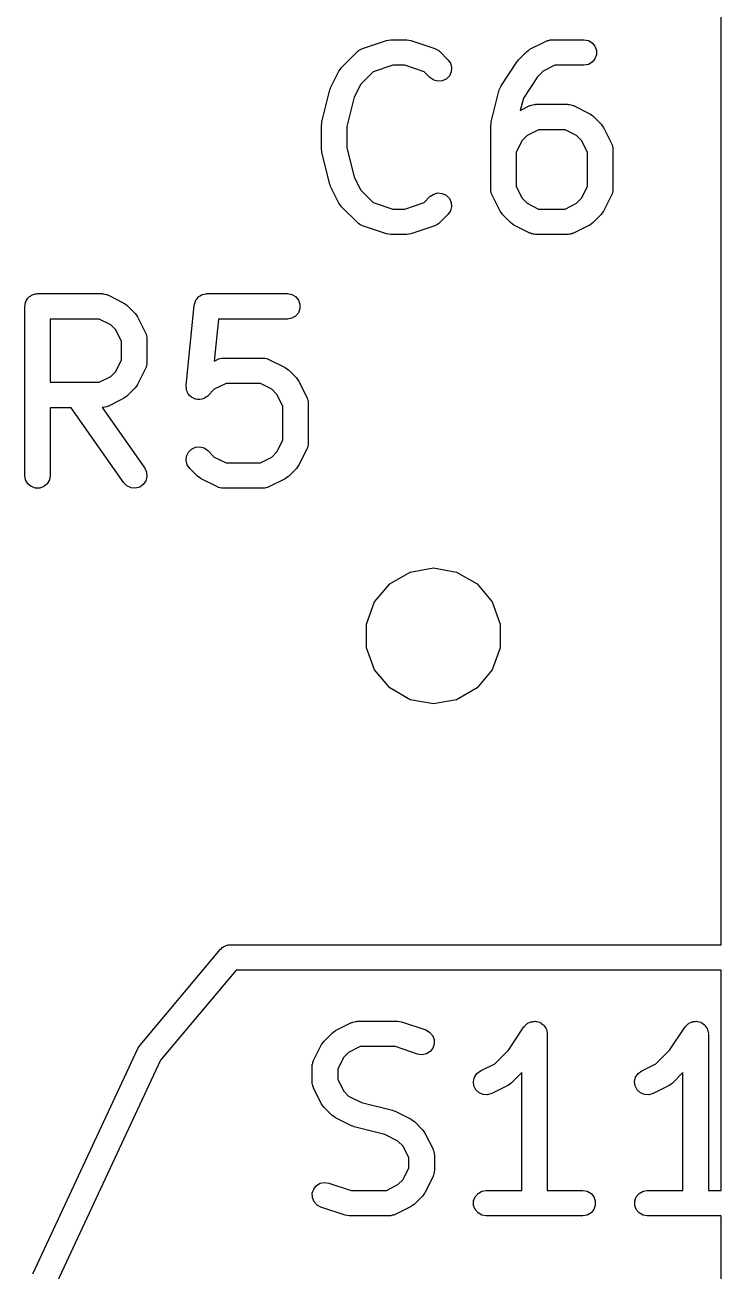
# Model space of a CAD drawing. Extents: x 173.7 to 226.3, y -126 to -74.1.
# Drawn here: x 207.79 to 211.9, y -98.85 to -91.49 of the extents above; entities that cross this region are included whole.
import ezdxf

# ---------------------------------------------------------------- set-up
doc = ezdxf.new("R2010")
doc.units = 0
doc.header["$MEASUREMENT"] = 0
doc.layers.add('BLACK', color=7, linetype='CONTINUOUS')

msp = doc.modelspace()

# ---------------------------------------------------------------- linework, layer by layer
at = {"layer": 'Black'}
for p, q in [((211.9, -96.925), (211.9, -91.2635)), ((209.781, -91.6288), (209.924, -91.5812)), ((209.924, -91.5812), (209.936, -91.5795)), ((209.936, -91.5795), (209.948, -91.5774)), ((209.948, -91.5774), (210.043, -91.5774)), ((210.043, -91.5774), (210.055, -91.5795)), ((210.055, -91.5795), (210.067, -91.5812)), ((210.067, -91.5812), (210.209, -91.6288)), ((210.771, -91.6329), (210.866, -91.5853)), ((210.866, -91.5853), (210.871, -91.5841)), ((210.871, -91.5841), (210.874, -91.5819)), ((210.874, -91.5819), (210.883, -91.5804)), ((210.883, -91.5804), (210.891, -91.5779)), ((210.891, -91.5779), (210.896, -91.5781)), ((210.896, -91.5781), (210.9, -91.5774)), ((210.9, -91.5774), (211.09, -91.5774)), ((211.09, -91.5774), (211.116, -91.5819)), ((211.116, -91.5819), (211.139, -91.5949)), ((211.139, -91.5949), (211.155, -91.6149)), ((211.155, -91.6149), (211.164, -91.6394)), ((209.656, -91.7422), (209.752, -91.647)), ((209.752, -91.647), (209.755, -91.6445)), ((209.755, -91.6445), (209.758, -91.6413)), ((209.758, -91.6413), (209.766, -91.6371)), ((209.766, -91.6371), (209.773, -91.632)), ((209.773, -91.632), (209.777, -91.6309)), ((209.777, -91.6309), (209.781, -91.6288)), ((210.209, -91.6288), (210.213, -91.6309)), ((210.213, -91.6309), (210.217, -91.632)), ((210.217, -91.632), (210.225, -91.6371)), ((210.225, -91.6371), (210.232, -91.6413)), ((210.232, -91.6413), (210.235, -91.6445)), ((210.235, -91.6445), (210.239, -91.647)), ((210.239, -91.647), (210.286, -91.6946)), ((210.704, -91.6946), (210.752, -91.647)), ((210.752, -91.647), (210.762, -91.6401)), ((210.762, -91.6401), (210.771, -91.6329)), ((211.164, -91.6654), (211.155, -91.6899)), ((211.164, -91.6394), (211.164, -91.6654)), ((209.595, -91.8569), (209.642, -91.7617)), ((209.642, -91.7617), (209.65, -91.752)), ((209.65, -91.752), (209.656, -91.7422)), ((209.96, -91.7274), (209.845, -91.7656)), ((210.031, -91.7274), (209.96, -91.7274)), ((210.145, -91.7656), (210.031, -91.7274)), ((210.286, -91.6946), (210.301, -91.7159)), ((210.301, -91.7159), (210.308, -91.7411)), ((210.308, -91.7411), (210.306, -91.767)), ((210.6, -91.8489), (210.695, -91.706)), ((210.695, -91.706), (210.7, -91.7007)), ((210.7, -91.7007), (210.704, -91.6946)), ((210.849, -91.7616), (210.815, -91.7954)), ((210.918, -91.7274), (210.849, -91.7616)), ((211.09, -91.7274), (210.918, -91.7274)), ((211.116, -91.7229), (211.09, -91.7274)), ((211.139, -91.7098), (211.116, -91.7229)), ((211.155, -91.6899), (211.139, -91.7098)), ((209.845, -91.7656), (209.771, -91.8397)), ((210.18, -91.8007), (210.145, -91.7656)), ((210.202, -91.8156), (210.18, -91.8007)), ((210.227, -91.8223), (210.202, -91.8156)), ((210.253, -91.8201), (210.227, -91.8223)), ((210.276, -91.8091), (210.253, -91.8201)), ((210.295, -91.7906), (210.276, -91.8091)), ((210.306, -91.767), (210.295, -91.7906)), ((210.815, -91.7954), (210.732, -91.9213)), ((209.542, -92.0628), (209.589, -91.8723)), ((209.589, -91.8723), (209.592, -91.8648)), ((209.592, -91.8648), (209.595, -91.8569)), ((209.771, -91.8397), (209.733, -91.9167)), ((210.542, -92.0628), (210.589, -91.8723)), ((210.589, -91.8723), (210.594, -91.8607)), ((210.594, -91.8607), (210.6, -91.8489)), ((209.733, -91.9167), (209.689, -92.0902)), ((210.732, -91.9213), (210.713, -91.9954)), ((210.713, -91.9954), (210.771, -91.9663)), ((210.771, -91.9663), (210.775, -91.965)), ((210.775, -91.965), (210.779, -91.9629)), ((210.779, -91.9629), (210.788, -91.9613)), ((210.788, -91.9613), (210.796, -91.9588)), ((210.796, -91.9588), (210.801, -91.9591)), ((210.801, -91.9591), (210.805, -91.9583)), ((210.805, -91.9583), (210.995, -91.9583)), ((210.995, -91.9583), (210.999, -91.9591)), ((210.999, -91.9591), (211.004, -91.9588)), ((211.004, -91.9588), (211.012, -91.9613)), ((211.012, -91.9613), (211.021, -91.9629)), ((211.021, -91.9629), (211.025, -91.965)), ((211.025, -91.965), (211.029, -91.9663)), ((211.029, -91.9663), (211.124, -92.0139)), ((211.124, -92.0139), (211.134, -92.021)), ((211.134, -92.021), (211.144, -92.0279)), ((211.144, -92.0279), (211.191, -92.0755)), ((209.539, -92.081), (209.541, -92.0719)), ((209.539, -92.2238), (209.539, -92.081)), ((209.541, -92.0719), (209.542, -92.0628)), ((209.689, -92.0902), (209.689, -92.2146)), ((210.539, -92.081), (210.541, -92.0719)), ((210.539, -92.4619), (210.539, -92.081)), ((210.541, -92.0719), (210.542, -92.0628)), ((210.822, -92.1083), (210.754, -92.1426)), ((210.978, -92.1083), (210.822, -92.1083)), ((211.046, -92.1426), (210.978, -92.1083)), ((211.191, -92.0755), (211.198, -92.0854)), ((211.198, -92.0854), (211.205, -92.095)), ((211.205, -92.095), (211.253, -92.1903)), ((210.724, -92.173), (210.689, -92.2415)), ((210.754, -92.1426), (210.724, -92.173)), ((211.076, -92.173), (211.046, -92.1426)), ((211.111, -92.2415), (211.076, -92.173)), ((211.253, -92.1903), (211.254, -92.1944)), ((211.254, -92.1944), (211.256, -92.1982)), ((211.256, -92.1982), (211.258, -92.2068)), ((209.541, -92.2328), (209.539, -92.2238)), ((209.542, -92.242), (209.541, -92.2328)), ((209.589, -92.4325), (209.542, -92.242)), ((209.689, -92.2146), (209.733, -92.3881)), ((210.689, -92.2415), (210.689, -92.4442)), ((211.111, -92.4442), (211.111, -92.2415)), ((211.258, -92.2068), (211.26, -92.2152)), ((211.26, -92.2152), (211.26, -92.2195)), ((211.26, -92.2195), (211.261, -92.2238)), ((211.261, -92.2238), (211.261, -92.4619)), ((209.733, -92.3881), (209.771, -92.4651)), ((209.592, -92.44), (209.589, -92.4325)), ((209.595, -92.4478), (209.592, -92.44)), ((209.642, -92.5431), (209.595, -92.4478)), ((209.771, -92.4651), (209.845, -92.5392)), ((210.18, -92.5041), (210.202, -92.4892)), ((210.202, -92.4892), (210.227, -92.4824)), ((210.227, -92.4824), (210.253, -92.4847)), ((210.253, -92.4847), (210.276, -92.4957)), ((210.276, -92.4957), (210.295, -92.5141)), ((210.54, -92.4662), (210.539, -92.4619)), ((210.54, -92.4705), (210.54, -92.4662)), ((210.542, -92.4789), (210.54, -92.4705)), ((210.544, -92.4876), (210.542, -92.4789)), ((210.546, -92.4913), (210.544, -92.4876)), ((210.547, -92.4954), (210.546, -92.4913)), ((210.595, -92.5907), (210.547, -92.4954)), ((210.689, -92.4442), (210.724, -92.5127)), ((211.076, -92.5127), (211.111, -92.4442)), ((211.253, -92.4954), (211.205, -92.5907)), ((211.254, -92.4913), (211.253, -92.4954)), ((211.256, -92.4876), (211.254, -92.4913)), ((211.258, -92.4789), (211.256, -92.4876)), ((211.26, -92.4705), (211.258, -92.4789)), ((211.261, -92.4619), (211.26, -92.4662)), ((211.26, -92.4662), (211.26, -92.4705)), ((209.65, -92.5527), (209.642, -92.5431)), ((209.656, -92.5626), (209.65, -92.5527)), ((209.752, -92.6578), (209.656, -92.5626)), ((209.845, -92.5392), (209.96, -92.5774)), ((210.031, -92.5774), (210.145, -92.5392)), ((210.145, -92.5392), (210.18, -92.5041)), ((210.295, -92.5141), (210.306, -92.5377)), ((210.308, -92.5637), (210.301, -92.5888)), ((210.306, -92.5377), (210.308, -92.5637)), ((210.724, -92.5127), (210.754, -92.5431)), ((210.754, -92.5431), (210.822, -92.5774)), ((210.978, -92.5774), (211.046, -92.5431)), ((211.046, -92.5431), (211.076, -92.5127)), ((209.96, -92.5774), (210.031, -92.5774)), ((210.286, -92.6102), (210.239, -92.6578)), ((210.301, -92.5888), (210.286, -92.6102)), ((210.602, -92.6003), (210.595, -92.5907)), ((210.609, -92.6102), (210.602, -92.6003)), ((210.656, -92.6578), (210.609, -92.6102)), ((210.822, -92.5774), (210.978, -92.5774)), ((211.191, -92.6102), (211.144, -92.6578)), ((211.198, -92.6003), (211.191, -92.6102)), ((211.205, -92.5907), (211.198, -92.6003)), ((209.755, -92.6603), (209.752, -92.6578)), ((209.758, -92.6635), (209.755, -92.6603)), ((209.766, -92.6677), (209.758, -92.6635)), ((209.773, -92.6727), (209.766, -92.6677)), ((209.777, -92.6739), (209.773, -92.6727)), ((209.781, -92.6759), (209.777, -92.6739)), ((209.924, -92.7235), (209.781, -92.6759)), ((210.209, -92.6759), (210.067, -92.7235)), ((210.213, -92.6739), (210.209, -92.6759)), ((210.217, -92.6727), (210.213, -92.6739)), ((210.225, -92.6677), (210.217, -92.6727)), ((210.232, -92.6635), (210.225, -92.6677)), ((210.235, -92.6603), (210.232, -92.6635)), ((210.239, -92.6578), (210.235, -92.6603)), ((210.666, -92.6647), (210.656, -92.6578)), ((210.676, -92.6718), (210.666, -92.6647)), ((210.771, -92.7195), (210.676, -92.6718)), ((210.775, -92.7207), (210.771, -92.7195)), ((210.779, -92.7229), (210.775, -92.7207)), ((211.025, -92.7207), (211.021, -92.7229)), ((211.029, -92.7195), (211.025, -92.7207)), ((211.111, -92.6785), (211.029, -92.7195)), ((211.124, -92.6718), (211.111, -92.6785)), ((211.134, -92.6647), (211.124, -92.6718)), ((211.144, -92.6578), (211.134, -92.6647)), ((209.936, -92.7253), (209.924, -92.7235)), ((209.948, -92.7274), (209.936, -92.7253)), ((210.043, -92.7274), (209.948, -92.7274)), ((210.055, -92.7253), (210.043, -92.7274)), ((210.067, -92.7235), (210.055, -92.7253)), ((210.788, -92.7244), (210.779, -92.7229)), ((210.796, -92.7269), (210.788, -92.7244)), ((210.801, -92.7266), (210.796, -92.7269)), ((210.805, -92.7274), (210.801, -92.7266)), ((210.995, -92.7274), (210.805, -92.7274)), ((210.999, -92.7266), (210.995, -92.7274)), ((211.004, -92.7269), (210.999, -92.7266)), ((211.012, -92.7244), (211.004, -92.7269)), ((211.021, -92.7229), (211.012, -92.7244)), ((207.819, -93.0916), (207.824, -93.0874)), ((207.824, -93.0874), (207.831, -93.0852)), ((207.831, -93.0852), (207.836, -93.0819)), ((207.836, -93.0819), (207.843, -93.0808)), ((207.843, -93.0808), (207.849, -93.0785)), ((207.849, -93.0785), (207.855, -93.0785)), ((207.855, -93.0785), (207.862, -93.0774)), ((207.862, -93.0774), (208.243, -93.0774)), ((208.243, -93.0774), (208.247, -93.0781)), ((208.247, -93.0781), (208.251, -93.0779)), ((208.251, -93.0779), (208.26, -93.0804)), ((208.26, -93.0804), (208.269, -93.0819)), ((208.269, -93.0819), (208.272, -93.0841)), ((208.272, -93.0841), (208.276, -93.0853)), ((208.276, -93.0853), (208.372, -93.1329)), ((208.823, -93.0898), (208.831, -93.084)), ((208.831, -93.084), (208.834, -93.0833)), ((208.834, -93.0833), (208.836, -93.0819)), ((208.836, -93.0819), (208.846, -93.0801)), ((208.846, -93.0801), (208.856, -93.0776)), ((208.856, -93.0776), (208.859, -93.0779)), ((208.859, -93.0779), (208.862, -93.0774)), ((208.862, -93.0774), (209.338, -93.0774)), ((209.338, -93.0774), (209.364, -93.0819)), ((209.364, -93.0819), (209.386, -93.0949)), ((207.787, -93.1524), (207.788, -93.1459)), ((207.787, -94.1524), (207.787, -93.1524)), ((207.788, -93.1394), (207.79, -93.1332)), ((207.788, -93.1459), (207.788, -93.1394)), ((207.79, -93.1332), (207.791, -93.1267)), ((207.791, -93.1267), (207.795, -93.121)), ((207.795, -93.121), (207.797, -93.1149)), ((207.797, -93.1149), (207.801, -93.1099)), ((207.801, -93.1099), (207.804, -93.1042)), ((207.804, -93.1042), (207.809, -93.1)), ((207.809, -93.1), (207.814, -93.0949)), ((207.814, -93.0949), (207.819, -93.0916)), ((208.372, -93.1329), (208.381, -93.1401)), ((208.381, -93.1401), (208.391, -93.147)), ((208.391, -93.147), (208.439, -93.1946)), ((208.74, -93.6211), (208.787, -93.1449)), ((208.787, -93.1449), (208.788, -93.1422)), ((208.788, -93.1394), (208.792, -93.1297)), ((208.788, -93.1422), (208.788, -93.1394)), ((208.792, -93.1297), (208.794, -93.1198)), ((208.794, -93.1198), (208.796, -93.1175)), ((208.796, -93.1175), (208.797, -93.1149)), ((208.797, -93.1149), (208.804, -93.107)), ((208.804, -93.107), (208.81, -93.0987)), ((208.81, -93.0987), (208.812, -93.0971)), ((208.812, -93.0971), (208.814, -93.0949)), ((208.814, -93.0949), (208.823, -93.0898)), ((209.386, -93.0949), (209.403, -93.1149)), ((209.403, -93.1149), (209.412, -93.1394)), ((209.412, -93.1394), (209.412, -93.1654)), ((208.225, -93.2274), (207.937, -93.2274)), ((207.937, -93.2274), (207.937, -93.6012)), ((208.294, -93.2616), (208.225, -93.2274)), ((208.439, -93.1946), (208.446, -93.2044)), ((208.446, -93.2044), (208.453, -93.2141)), ((208.453, -93.2141), (208.5, -93.3093)), ((208.93, -93.2274), (208.905, -93.4756)), ((209.338, -93.2274), (208.93, -93.2274)), ((209.364, -93.2229), (209.338, -93.2274)), ((209.386, -93.2098), (209.364, -93.2229)), ((209.403, -93.1899), (209.386, -93.2098)), ((209.412, -93.1654), (209.403, -93.1899)), ((208.324, -93.292), (208.294, -93.2616)), ((208.358, -93.3606), (208.324, -93.292)), ((208.5, -93.3093), (208.502, -93.3135)), ((208.358, -93.468), (208.358, -93.3606)), ((208.502, -93.3135), (208.504, -93.3172)), ((208.504, -93.3172), (208.505, -93.3259)), ((208.505, -93.3259), (208.508, -93.3343)), ((208.508, -93.3343), (208.508, -93.3386)), ((208.508, -93.3386), (208.508, -93.3429)), ((208.508, -93.3429), (208.508, -93.4857)), ((208.324, -93.5365), (208.358, -93.468)), ((208.5, -93.5193), (208.453, -93.6145)), ((208.502, -93.5151), (208.5, -93.5193)), ((208.504, -93.5114), (208.502, -93.5151)), ((208.505, -93.5027), (208.504, -93.5114)), ((208.508, -93.4943), (208.505, -93.5027)), ((208.508, -93.4857), (208.508, -93.49)), ((208.508, -93.49), (208.508, -93.4943)), ((208.905, -93.4756), (208.924, -93.4663)), ((208.924, -93.4663), (208.928, -93.465)), ((208.928, -93.465), (208.931, -93.4629)), ((208.931, -93.4629), (208.94, -93.4613)), ((208.94, -93.4613), (208.949, -93.4588)), ((208.949, -93.4588), (208.953, -93.4591)), ((208.953, -93.4591), (208.957, -93.4583)), ((208.957, -93.4583), (209.195, -93.4583)), ((209.195, -93.4583), (209.199, -93.4591)), ((209.199, -93.4591), (209.204, -93.4588)), ((209.204, -93.4588), (209.212, -93.4613)), ((209.212, -93.4613), (209.221, -93.4629)), ((209.221, -93.4629), (209.225, -93.465)), ((209.225, -93.465), (209.229, -93.4663)), ((209.229, -93.4663), (209.324, -93.5139)), ((209.324, -93.5139), (209.334, -93.521)), ((209.334, -93.521), (209.344, -93.5279)), ((209.344, -93.5279), (209.391, -93.5755)), ((207.937, -93.6012), (208.225, -93.6012)), ((208.225, -93.6012), (208.294, -93.5669)), ((208.294, -93.5669), (208.324, -93.5365)), ((209.391, -93.5755), (209.398, -93.5854)), ((209.398, -93.5854), (209.405, -93.595)), ((209.405, -93.595), (209.453, -93.6903)), ((208.439, -93.634), (208.391, -93.6816)), ((208.446, -93.6242), (208.439, -93.634)), ((208.453, -93.6145), (208.446, -93.6242)), ((208.74, -93.6216), (208.74, -93.6211)), ((208.74, -93.622), (208.74, -93.6216)), ((208.741, -93.6345), (208.74, -93.622)), ((208.742, -93.6471), (208.741, -93.6345)), ((208.742, -93.6475), (208.742, -93.6471)), ((208.742, -93.648), (208.742, -93.6475)), ((208.747, -93.6594), (208.742, -93.648)), ((208.752, -93.6708), (208.747, -93.6594)), ((208.753, -93.6712), (208.752, -93.6708)), ((208.753, -93.6716), (208.753, -93.6712)), ((208.762, -93.6805), (208.753, -93.6716)), ((208.906, -93.6426), (208.867, -93.6816)), ((208.975, -93.6083), (208.906, -93.6426)), ((209.178, -93.6083), (208.975, -93.6083)), ((209.246, -93.6426), (209.178, -93.6083)), ((209.276, -93.673), (209.246, -93.6426)), ((209.311, -93.7415), (209.276, -93.673)), ((208.061, -93.7512), (207.937, -93.7512)), ((207.937, -93.7512), (207.937, -94.1524)), ((208.372, -94.1954), (208.061, -93.7512)), ((208.247, -93.7504), (208.244, -93.751)), ((208.244, -93.751), (208.495, -94.1094)), ((208.251, -93.7507), (208.247, -93.7504)), ((208.26, -93.7482), (208.251, -93.7507)), ((208.269, -93.7467), (208.26, -93.7482)), ((208.272, -93.7445), (208.269, -93.7467)), ((208.276, -93.7433), (208.272, -93.7445)), ((208.358, -93.7023), (208.276, -93.7433)), ((208.372, -93.6957), (208.358, -93.7023)), ((208.381, -93.6885), (208.372, -93.6957)), ((208.391, -93.6816), (208.381, -93.6885)), ((208.771, -93.6895), (208.762, -93.6805)), ((208.771, -93.6897), (208.771, -93.6895)), ((208.771, -93.69), (208.771, -93.6897)), ((208.783, -93.6953), (208.771, -93.69)), ((208.794, -93.7008), (208.783, -93.6953)), ((208.795, -93.701), (208.794, -93.7008)), ((208.794, -93.7008), (208.794, -93.7008)), ((208.807, -93.7021), (208.795, -93.701)), ((208.82, -93.7034), (208.807, -93.7021)), ((208.821, -93.7033), (208.82, -93.7032)), ((208.82, -93.7032), (208.82, -93.7034)), ((208.833, -93.7), (208.821, -93.7033)), ((208.845, -93.6969), (208.833, -93.7)), ((208.846, -93.6967), (208.845, -93.6969)), ((208.856, -93.6893), (208.846, -93.6965)), ((208.846, -93.6965), (208.846, -93.6967)), ((208.867, -93.6823), (208.856, -93.6893)), ((208.867, -93.6816), (208.867, -93.6819)), ((208.867, -93.6819), (208.867, -93.6823)), ((209.311, -93.9442), (209.311, -93.7415)), ((209.453, -93.6903), (209.454, -93.6944)), ((209.454, -93.6944), (209.456, -93.6982)), ((209.456, -93.6982), (209.458, -93.7068)), ((209.458, -93.7068), (209.46, -93.7152)), ((209.46, -93.7152), (209.46, -93.7195)), ((209.46, -93.7195), (209.461, -93.7238)), ((209.461, -93.7238), (209.461, -93.9619)), ((209.276, -94.0127), (209.311, -93.9442)), ((209.46, -93.9705), (209.458, -93.9789)), ((209.461, -93.9619), (209.46, -93.9662)), ((209.46, -93.9662), (209.46, -93.9705)), ((208.74, -94.0637), (208.742, -94.0377)), ((208.742, -94.0377), (208.753, -94.0141)), ((208.753, -94.0141), (208.771, -93.9957)), ((208.771, -93.9957), (208.795, -93.9847)), ((208.795, -93.9847), (208.821, -93.9824)), ((208.821, -93.9824), (208.846, -93.9892)), ((208.846, -93.9892), (208.867, -94.0041)), ((208.867, -94.0041), (208.906, -94.0431)), ((208.906, -94.0431), (208.975, -94.0774)), ((209.178, -94.0774), (209.246, -94.0431)), ((209.246, -94.0431), (209.276, -94.0127)), ((209.453, -93.9954), (209.405, -94.0907)), ((209.454, -93.9913), (209.453, -93.9954)), ((209.456, -93.9876), (209.454, -93.9913)), ((209.458, -93.9789), (209.456, -93.9876)), ((208.495, -94.1094), (208.506, -94.133)), ((208.746, -94.0888), (208.74, -94.0637)), ((208.761, -94.1102), (208.746, -94.0888)), ((208.809, -94.1578), (208.761, -94.1102)), ((208.975, -94.0774), (209.178, -94.0774)), ((209.391, -94.1102), (209.344, -94.1578)), ((209.398, -94.1003), (209.391, -94.1102)), ((209.405, -94.0907), (209.398, -94.1003)), ((207.791, -94.178), (207.787, -94.1524)), ((207.804, -94.2006), (207.791, -94.178)), ((207.932, -94.178), (207.919, -94.2006)), ((207.937, -94.1524), (207.932, -94.178)), ((208.501, -94.1841), (208.486, -94.2054)), ((208.508, -94.1589), (208.501, -94.1841)), ((208.506, -94.133), (208.508, -94.1589)), ((208.819, -94.1647), (208.809, -94.1578)), ((208.828, -94.1718), (208.819, -94.1647)), ((208.924, -94.2195), (208.828, -94.1718)), ((209.324, -94.1718), (209.229, -94.2195)), ((209.334, -94.1647), (209.324, -94.1718)), ((209.344, -94.1578), (209.334, -94.1647)), ((207.824, -94.2173), (207.804, -94.2006)), ((207.849, -94.2262), (207.824, -94.2173)), ((207.875, -94.2262), (207.849, -94.2262)), ((207.899, -94.2173), (207.875, -94.2262)), ((207.919, -94.2006), (207.899, -94.2173)), ((208.39, -94.2138), (208.372, -94.1954)), ((208.414, -94.2248), (208.39, -94.2138)), ((208.44, -94.2271), (208.414, -94.2248)), ((208.465, -94.2204), (208.44, -94.2271)), ((208.486, -94.2054), (208.465, -94.2204)), ((208.928, -94.2207), (208.924, -94.2195)), ((208.931, -94.2229), (208.928, -94.2207)), ((208.94, -94.2244), (208.931, -94.2229)), ((208.949, -94.2269), (208.94, -94.2244)), ((208.953, -94.2266), (208.949, -94.2269)), ((208.957, -94.2274), (208.953, -94.2266)), ((209.195, -94.2274), (208.957, -94.2274)), ((209.199, -94.2266), (209.195, -94.2274)), ((209.204, -94.2269), (209.199, -94.2266)), ((209.212, -94.2244), (209.204, -94.2269)), ((209.221, -94.2229), (209.212, -94.2244)), ((209.225, -94.2207), (209.221, -94.2229)), ((209.229, -94.2195), (209.225, -94.2207)), ((210.063, -94.7227), (210.2, -94.6985)), ((210.2, -94.6985), (210.337, -94.7227)), ((209.942, -94.7924), (210.063, -94.7227)), ((210.337, -94.7227), (210.458, -94.7924)), ((209.852, -94.8992), (209.942, -94.7924)), ((210.458, -94.7924), (210.548, -94.8992)), ((209.805, -95.0303), (209.852, -94.8992)), ((210.548, -94.8992), (210.595, -95.0303)), ((209.805, -95.1697), (209.805, -95.0303)), ((210.595, -95.0303), (210.595, -95.1697)), ((209.852, -95.3008), (209.805, -95.1697)), ((210.595, -95.1697), (210.548, -95.3008)), ((209.942, -95.4076), (209.852, -95.3008)), ((210.548, -95.3008), (210.458, -95.4076)), ((210.063, -95.4773), (209.942, -95.4076)), ((210.458, -95.4076), (210.337, -95.4773)), ((210.2, -95.5015), (210.063, -95.4773)), ((210.337, -95.4773), (210.2, -95.5015)), ((208.467, -97.5183), (208.943, -96.9518)), ((208.943, -96.9518), (208.948, -96.9476)), ((208.948, -96.9476), (208.952, -96.9425)), ((208.952, -96.9425), (208.957, -96.9393)), ((208.957, -96.9393), (208.962, -96.935)), ((208.962, -96.935), (208.969, -96.9328)), ((208.969, -96.9328), (208.974, -96.9295)), ((208.974, -96.9295), (208.981, -96.9284)), ((208.981, -96.9284), (208.987, -96.9261)), ((208.987, -96.9261), (208.994, -96.9261)), ((208.994, -96.9261), (209, -96.925)), ((209, -96.925), (211.9, -96.925)), ((209.035, -97.075), (208.588, -97.6072)), ((211.9, -97.075), (209.035, -97.075)), ((211.9, -98.3774), (211.9, -97.075)), ((209.612, -97.4401), (209.621, -97.4329)), ((209.621, -97.4329), (209.716, -97.3853)), ((209.716, -97.3853), (209.721, -97.3841)), ((209.721, -97.3841), (209.724, -97.3819)), ((209.724, -97.3819), (209.733, -97.3804)), ((209.733, -97.3804), (209.741, -97.3779)), ((209.741, -97.3779), (209.746, -97.3781)), ((209.746, -97.3781), (209.75, -97.3774)), ((209.75, -97.3774), (209.988, -97.3774)), ((209.988, -97.3774), (210, -97.3795)), ((210, -97.3795), (210.012, -97.3812)), ((210.012, -97.3812), (210.155, -97.4288)), ((210.155, -97.4288), (210.178, -97.4413)), ((210.644, -97.5475), (210.735, -97.4108)), ((210.735, -97.4108), (210.738, -97.4078)), ((210.738, -97.4078), (210.74, -97.4042)), ((210.74, -97.4042), (210.747, -97.3984)), ((210.747, -97.3984), (210.753, -97.3919)), ((210.753, -97.3919), (210.757, -97.3901)), ((210.757, -97.3901), (210.76, -97.3874)), ((210.76, -97.3874), (210.769, -97.3844)), ((210.769, -97.3844), (210.777, -97.3804)), ((210.777, -97.3804), (210.781, -97.3799)), ((210.781, -97.3799), (210.785, -97.3785)), ((210.785, -97.3785), (210.794, -97.3785)), ((210.794, -97.3785), (210.802, -97.3775)), ((210.802, -97.3775), (210.806, -97.3785)), ((210.806, -97.3785), (210.811, -97.3785)), ((210.811, -97.3785), (210.819, -97.3816)), ((210.819, -97.3816), (210.828, -97.3837)), ((210.828, -97.3837), (210.831, -97.386)), ((210.831, -97.386), (210.835, -97.3874)), ((210.835, -97.3874), (210.842, -97.3932)), ((210.842, -97.3932), (210.849, -97.3981)), ((210.849, -97.3981), (210.852, -97.4015)), ((210.852, -97.4015), (210.855, -97.4042)), ((210.855, -97.4042), (210.86, -97.4119)), ((210.86, -97.4119), (210.865, -97.4191)), ((210.865, -97.4191), (210.866, -97.4231)), ((210.866, -97.4231), (210.868, -97.4267)), ((210.868, -97.4267), (210.87, -97.4355)), ((211.596, -97.5475), (211.688, -97.4108)), ((211.688, -97.4108), (211.69, -97.4078)), ((211.69, -97.4078), (211.693, -97.4042)), ((211.693, -97.4042), (211.699, -97.3984)), ((211.699, -97.3984), (211.706, -97.3919)), ((211.706, -97.3919), (211.709, -97.3901)), ((211.709, -97.3901), (211.712, -97.3874)), ((211.712, -97.3874), (211.721, -97.3844)), ((211.721, -97.3844), (211.729, -97.3804)), ((211.729, -97.3804), (211.733, -97.3799)), ((211.733, -97.3799), (211.737, -97.3785)), ((211.737, -97.3785), (211.746, -97.3785)), ((211.746, -97.3785), (211.755, -97.3775)), ((211.755, -97.3775), (211.759, -97.3785)), ((211.759, -97.3785), (211.763, -97.3785)), ((211.763, -97.3785), (211.771, -97.3816)), ((211.771, -97.3816), (211.78, -97.3837)), ((211.78, -97.3837), (211.784, -97.386)), ((211.784, -97.386), (211.787, -97.3874)), ((211.787, -97.3874), (211.794, -97.3932)), ((211.794, -97.3932), (211.802, -97.3981)), ((211.802, -97.3981), (211.804, -97.4015)), ((211.804, -97.4015), (211.807, -97.4042)), ((211.807, -97.4042), (211.812, -97.4119)), ((211.812, -97.4119), (211.817, -97.4191)), ((211.817, -97.4191), (211.818, -97.4231)), ((211.818, -97.4231), (211.82, -97.4267)), ((211.82, -97.4267), (211.822, -97.4355)), ((209.54, -97.5141), (209.547, -97.5044)), ((209.547, -97.5044), (209.554, -97.4946)), ((209.554, -97.4946), (209.602, -97.447)), ((209.602, -97.447), (209.612, -97.4401)), ((210.178, -97.4413), (210.195, -97.4607)), ((210.195, -97.4607), (210.204, -97.485)), ((210.204, -97.485), (210.205, -97.511)), ((210.87, -97.4355), (210.872, -97.4441)), ((210.872, -97.4441), (210.872, -97.4483)), ((210.872, -97.4483), (210.873, -97.4524)), ((210.873, -97.4524), (210.873, -98.3774)), ((211.822, -97.4355), (211.825, -97.4441)), ((211.825, -97.4441), (211.824, -97.4483)), ((211.824, -97.4483), (211.825, -97.4524)), ((211.825, -97.4524), (211.825, -98.3774)), ((207.834, -98.8702), (208.457, -97.5348)), ((208.457, -97.5348), (208.462, -97.5268)), ((208.462, -97.5268), (208.467, -97.5183)), ((209.492, -97.6093), (209.54, -97.5141)), ((209.699, -97.5616), (209.669, -97.592)), ((209.768, -97.5274), (209.699, -97.5616)), ((209.976, -97.5274), (209.768, -97.5274)), ((210.107, -97.5712), (209.976, -97.5274)), ((210.133, -97.575), (210.107, -97.5712)), ((210.159, -97.5697), (210.133, -97.575)), ((210.181, -97.5561), (210.159, -97.5697)), ((210.197, -97.5357), (210.181, -97.5561)), ((210.205, -97.511), (210.197, -97.5357)), ((210.563, -97.6288), (210.644, -97.5475)), ((211.515, -97.6288), (211.596, -97.5475)), ((208.588, -97.6072), (207.975, -98.9216)), ((209.485, -97.6343), (209.488, -97.6259)), ((209.485, -97.6386), (209.485, -97.6343)), ((209.485, -97.6429), (209.485, -97.6386)), ((209.485, -97.7381), (209.485, -97.6429)), ((209.488, -97.6259), (209.489, -97.6172)), ((209.489, -97.6172), (209.491, -97.6135)), ((209.491, -97.6135), (209.492, -97.6093)), ((209.669, -97.592), (209.635, -97.6606)), ((210.478, -97.671), (210.563, -97.6288)), ((211.431, -97.671), (211.515, -97.6288)), ((209.635, -97.6606), (209.635, -97.7204)), ((209.635, -97.7204), (209.669, -97.7889)), ((210.437, -97.7336), (210.443, -97.7083)), ((210.443, -97.7083), (210.457, -97.6865)), ((210.457, -97.6865), (210.478, -97.671)), ((210.723, -97.6811), (210.66, -97.7435)), ((210.723, -98.3774), (210.723, -97.6811)), ((211.389, -97.7336), (211.395, -97.7083)), ((211.395, -97.7083), (211.41, -97.6865)), ((211.41, -97.6865), (211.431, -97.671)), ((211.675, -97.6811), (211.613, -97.7435)), ((211.675, -98.3774), (211.675, -97.6811)), ((209.485, -97.7424), (209.485, -97.7381)), ((209.485, -97.7467), (209.485, -97.7424)), ((209.488, -97.7551), (209.485, -97.7467)), ((209.489, -97.7637), (209.488, -97.7551)), ((209.491, -97.7675), (209.489, -97.7637)), ((209.492, -97.7716), (209.491, -97.7675)), ((209.54, -97.8669), (209.492, -97.7716)), ((209.669, -97.7889), (209.699, -97.8193)), ((210.44, -97.7595), (210.437, -97.7336)), ((210.452, -97.7828), (210.44, -97.7595)), ((210.471, -97.8007), (210.452, -97.7828)), ((210.494, -97.811), (210.471, -97.8007)), ((210.641, -97.7576), (210.545, -97.8052)), ((210.65, -97.7504), (210.641, -97.7576)), ((210.66, -97.7435), (210.65, -97.7504)), ((211.392, -97.7595), (211.389, -97.7336)), ((211.404, -97.7828), (211.392, -97.7595)), ((211.423, -97.8007), (211.404, -97.7828)), ((211.447, -97.811), (211.423, -97.8007)), ((211.593, -97.7576), (211.498, -97.8052)), ((211.603, -97.7504), (211.593, -97.7576)), ((211.613, -97.7435), (211.603, -97.7504)), ((209.547, -97.8765), (209.54, -97.8669)), ((209.699, -97.8193), (209.776, -97.8578)), ((209.776, -97.8578), (209.959, -97.9034)), ((210.52, -97.8126), (210.494, -97.811)), ((210.545, -97.8052), (210.52, -97.8126)), ((211.473, -97.8126), (211.447, -97.811)), ((211.498, -97.8052), (211.473, -97.8126)), ((209.554, -97.8864), (209.547, -97.8765)), ((209.602, -97.934), (209.554, -97.8864)), ((209.612, -97.9409), (209.602, -97.934)), ((209.621, -97.948), (209.612, -97.9409)), ((209.716, -97.9957), (209.621, -97.948)), ((209.959, -97.9034), (209.966, -97.9068)), ((209.966, -97.9068), (209.974, -97.9091)), ((209.974, -97.9091), (210.069, -97.9567)), ((209.724, -97.998), (209.716, -97.9957)), ((209.732, -98.0013), (209.724, -97.998)), ((209.914, -98.047), (209.732, -98.0013)), ((210.069, -97.9567), (210.079, -97.9639)), ((210.079, -97.9639), (210.089, -97.9708)), ((210.089, -97.9708), (210.136, -98.0184)), ((210.136, -98.0184), (210.143, -98.0282)), ((209.991, -98.0854), (209.914, -98.047)), ((210.022, -98.1159), (209.991, -98.0854)), ((210.143, -98.0282), (210.15, -98.0379)), ((210.15, -98.0379), (210.198, -98.1331)), ((210.056, -98.1844), (210.022, -98.1159)), ((210.198, -98.1331), (210.199, -98.1373)), ((210.199, -98.1373), (210.201, -98.141)), ((210.201, -98.141), (210.203, -98.1497)), ((210.203, -98.1497), (210.205, -98.1581)), ((210.205, -98.1581), (210.205, -98.1624)), ((210.205, -98.1624), (210.206, -98.1667)), ((210.206, -98.1667), (210.206, -98.2619)), ((210.022, -98.3127), (210.056, -98.2442)), ((210.056, -98.2442), (210.056, -98.1844)), ((209.991, -98.3431), (210.022, -98.3127)), ((210.198, -98.2954), (210.15, -98.3907)), ((210.199, -98.2913), (210.198, -98.2954)), ((210.201, -98.2876), (210.199, -98.2913)), ((210.203, -98.2789), (210.201, -98.2876)), ((210.205, -98.2705), (210.203, -98.2789)), ((210.206, -98.2619), (210.205, -98.2662)), ((210.205, -98.2662), (210.205, -98.2705)), ((209.485, -98.3938), (209.494, -98.369)), ((209.494, -98.369), (209.51, -98.3486)), ((209.51, -98.3486), (209.532, -98.335)), ((209.532, -98.335), (209.557, -98.3298)), ((209.557, -98.3298), (209.583, -98.3336)), ((209.583, -98.3336), (209.715, -98.3774)), ((209.715, -98.3774), (209.923, -98.3774)), ((209.923, -98.3774), (209.991, -98.3431)), ((210.15, -98.3907), (210.143, -98.4003)), ((210.464, -98.3949), (210.486, -98.3819)), ((210.486, -98.3819), (210.512, -98.3774)), ((210.512, -98.3774), (210.723, -98.3774)), ((210.873, -98.3774), (211.083, -98.3774)), ((211.083, -98.3774), (211.109, -98.3819)), ((211.109, -98.3819), (211.132, -98.3949)), ((211.416, -98.3949), (211.439, -98.3819)), ((211.439, -98.3819), (211.464, -98.3774)), ((211.464, -98.3774), (211.675, -98.3774)), ((211.825, -98.3774), (211.9, -98.3774)), ((209.486, -98.4198), (209.485, -98.3938)), ((209.496, -98.444), (209.486, -98.4198)), ((209.513, -98.4635), (209.496, -98.444)), ((209.536, -98.4759), (209.513, -98.4635)), ((210.079, -98.4647), (210.069, -98.4718)), ((210.089, -98.4578), (210.079, -98.4647)), ((210.136, -98.4102), (210.089, -98.4578)), ((210.143, -98.4003), (210.136, -98.4102)), ((210.438, -98.4394), (210.447, -98.4149)), ((210.438, -98.4654), (210.438, -98.4394)), ((210.447, -98.4149), (210.464, -98.3949)), ((211.132, -98.3949), (211.148, -98.4149)), ((211.148, -98.4149), (211.157, -98.4394)), ((211.157, -98.4394), (211.157, -98.4654)), ((211.39, -98.4394), (211.399, -98.4149)), ((211.39, -98.4654), (211.39, -98.4394)), ((211.399, -98.4149), (211.416, -98.3949)), ((209.679, -98.5235), (209.536, -98.4759)), ((209.691, -98.5253), (209.679, -98.5235)), ((209.702, -98.5274), (209.691, -98.5253)), ((209.94, -98.5274), (209.702, -98.5274)), ((209.945, -98.5266), (209.94, -98.5274)), ((209.949, -98.5269), (209.945, -98.5266)), ((209.957, -98.5244), (209.949, -98.5269)), ((209.966, -98.5229), (209.957, -98.5244)), ((209.97, -98.5207), (209.966, -98.5229)), ((209.974, -98.5195), (209.97, -98.5207)), ((210.069, -98.4718), (209.974, -98.5195)), ((210.447, -98.4899), (210.438, -98.4654)), ((210.464, -98.5098), (210.447, -98.4899)), ((210.486, -98.5229), (210.464, -98.5098)), ((210.512, -98.5274), (210.486, -98.5229)), ((211.083, -98.5274), (210.512, -98.5274)), ((211.109, -98.5229), (211.083, -98.5274)), ((211.132, -98.5098), (211.109, -98.5229)), ((211.148, -98.4899), (211.132, -98.5098)), ((211.157, -98.4654), (211.148, -98.4899)), ((211.399, -98.4899), (211.39, -98.4654)), ((211.416, -98.5098), (211.399, -98.4899)), ((211.439, -98.5229), (211.416, -98.5098)), ((211.464, -98.5274), (211.439, -98.5229)), ((211.9, -98.5274), (211.464, -98.5274)), ((211.9, -102.925), (211.9, -98.5274))]:
    msp.add_line(p, q, dxfattribs=at)

doc.saveas('drawing.dxf')
